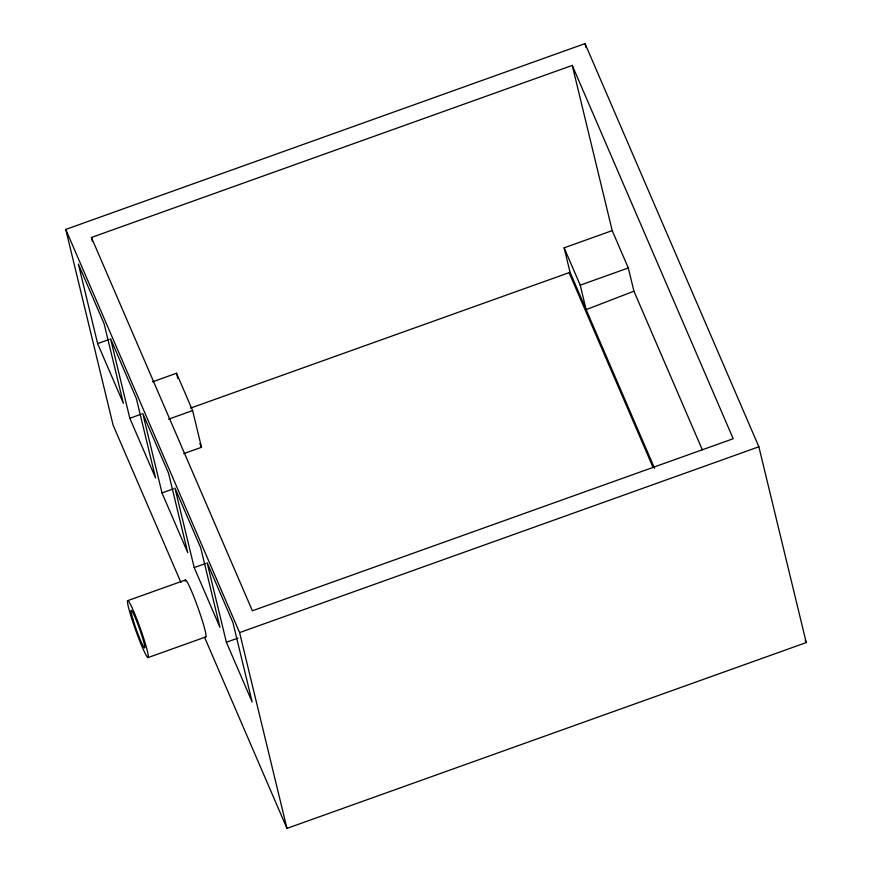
<?xml version="1.0" encoding="UTF-8"?>
<svg xmlns="http://www.w3.org/2000/svg" width="872" height="872" viewBox="0 0 872 872"><rect width="100%" height="100%" fill="white"/><g stroke="black" fill="none" stroke-linecap="round" stroke-linejoin="round"><path stroke-width="1.31" d="M612.209 230.622L628.309 267.955L633.933 291.204L586.148 309.636L580.229 285.155L564.13 247.833L612.209 230.622L572.25 65.411L91.429 237.478L92.388 241.435M180.94 582.496L113.131 425.22L65.76 229.423L585.047 43.6L758.869 446.78L806.24 642.577L286.953 828.4L204.615 637.421M97.62 343.601L78.382 264.063L104.106 323.719L123.377 403.333L97.62 343.601L109.164 339.47M152.48 381.838L176.525 373.238L192.614 410.57L201.497 447.282L183.785 453.625M129.819 418.266L110.57 338.718L136.326 398.45L155.565 477.998L129.819 418.266L141.351 414.135M190.521 408.118L570.059 272.304L564.13 247.833M168.579 419.17L192.614 410.57M580.229 285.155L628.309 267.955M162.007 492.931L142.757 413.383L168.514 473.115L187.753 552.663L162.007 492.931L173.539 488.8M194.194 567.585L174.956 488.048L200.702 547.78L219.951 627.317L194.194 567.585L205.738 563.465M127.715 600.644L185.409 580M148.066 657.575A30.237 2.485 70.3 0 0 134.975 614.455A30.237 2.485 70.3 0 0 130.691 615.272A30.237 2.485 70.3 0 0 148.066 657.575L205.803 636.92M286.953 828.4L239.593 632.603L758.869 446.78M226.382 642.25L207.144 562.713L232.889 622.434L252.139 701.982L226.382 642.25L237.925 638.119M572.25 65.411L733.199 438.725L252.379 610.782L91.429 237.478M805.161 640.081L806.24 642.577M633.933 291.204L702.352 449.898M570.059 272.304L654.567 468.329M569.089 272.653L653.063 467.414M199.895 443.554L201.497 447.282M65.76 229.423L239.593 632.603M585.047 43.6L586.006 47.568M176.525 373.238L177.79 378.481M185.158 581.221A30.237 2.485 70.3 0 1 197.268 605.746A30.237 2.485 70.3 0 1 205.378 636.778M133.165 620.079A19.98 1.646 70.3 0 0 144.632 647.918A19.98 1.646 70.3 0 0 135.923 619.316A19.98 1.646 70.3 0 0 133.165 620.079"/></g></svg>
